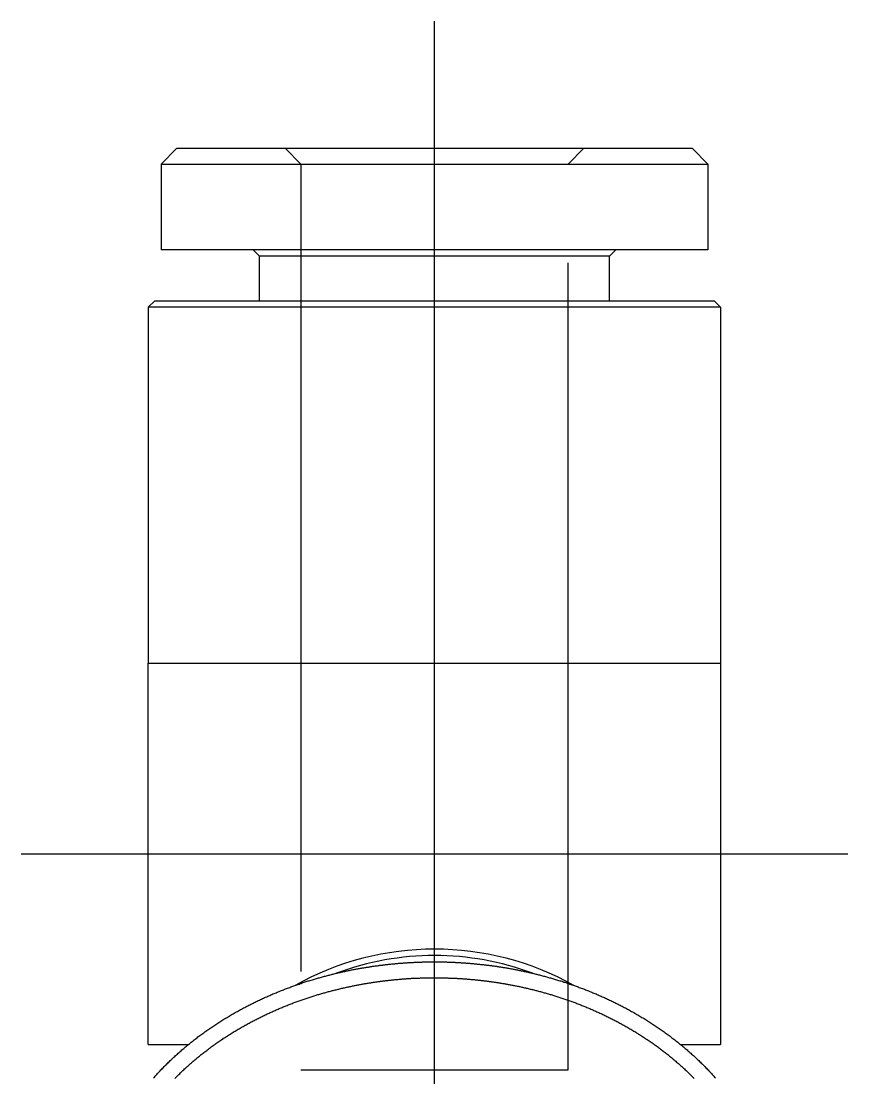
# Model space of a CAD drawing. Extents: x -20.5 to 40.2, y -30.5 to 19.1.
# Drawn here: x 26.3 to 39.3, y 2.47 to 19.1 of the extents above; entities that cross this region are included whole.
import ezdxf

# ---------------------------------------------------------------- set-up
doc = ezdxf.new("R2010")
doc.units = 0
doc.linetypes.add('CENTER', pattern=[50.8, 31.75, -6.35, 6.35, -6.35])
doc.linetypes.add('DASHED', pattern=[19.05, 12.7, -6.35])
doc.layers.get('0').update_dxf_attribs({"linetype": 'CONTINUOUS'})
doc.layers.add('CENTER', color=1, linetype='CENTER')

msp = doc.modelspace()

# ---------------------------------------------------------------- linework, layer by layer
at = {"color": 7, "linetype": 'CONTINUOUS'}
for p, q in [((28.503, 16.85), (28.753, 17.1)), ((28.753, 17.1), (36.853, 17.1)), ((36.853, 17.1), (37.103, 16.85)), ((28.503, 16.85), (37.103, 16.85)), ((28.503, 16.85), (28.503, 15.5)), ((37.103, 16.85), (37.103, 15.5)), ((37.103, 15.5), (28.503, 15.5)), ((30.053, 15.4), (29.953, 15.5)), ((35.553, 15.4), (35.653, 15.5)), ((35.553, 15.4), (30.053, 15.4)), ((30.053, 14.7), (30.053, 15.4)), ((35.553, 14.7), (35.553, 15.4)), ((28.403, 14.7), (28.303, 14.6)), ((28.403, 14.7), (37.203, 14.7)), ((37.203, 14.7), (37.303, 14.6)), ((37.303, 14.6), (28.303, 14.6)), ((28.303, 14.6), (28.303, 9)), ((37.303, 14.6), (37.303, 9)), ((28.303, 9), (37.303, 9)), ((28.303, 3), (28.303, 9)), ((37.303, 9), (37.303, 3)), ((28.303, 3), (28.934, 3)), ((36.672, 3), (37.303, 3))]:
    msp.add_line(p, q, dxfattribs=at)
at = {"color": 3, "linetype": 'DASHED'}
for p, q in [((30.453, 17.1), (30.703, 16.85)), ((34.903, 16.85), (35.153, 17.1)), ((30.703, 16.85), (30.703, 2.6)), ((34.903, 2.6), (34.903, 16.85)), ((30.703, 2.6), (34.903, 2.6))]:
    msp.add_line(p, q, dxfattribs=at)
at = {"color": 7}
for points in [[(28.386, 2.474, 0), (28.399, 2.488, 0), (28.411, 2.502, 0), (28.424, 2.516, 0), (28.437, 2.53, 0), (28.449, 2.544, 0), (28.462, 2.557, 0), (28.475, 2.571, 0), (28.488, 2.585, 0), (28.501, 2.599, 0), (28.514, 2.612, 0), (28.527, 2.626, 0), (28.541, 2.64, 0), (28.554, 2.653, 0), (28.567, 2.667, 0), (28.581, 2.68, 0), (28.594, 2.694, 0), (28.608, 2.707, 0), (28.621, 2.72, 0), (28.635, 2.733, 0), (28.648, 2.747, 0), (28.662, 2.76, 0), (28.676, 2.773, 0), (28.69, 2.786, 0), (28.704, 2.799, 0), (28.718, 2.812, 0), (28.732, 2.825, 0), (28.746, 2.838, 0), (28.76, 2.85, 0), (28.774, 2.863, 0), (28.788, 2.876, 0), (28.803, 2.888, 0), (28.817, 2.901, 0), (28.832, 2.914, 0), (28.846, 2.926, 0), (28.861, 2.938, 0), (28.875, 2.951, 0), (28.89, 2.963, 0), (28.904, 2.975, 0), (28.919, 2.987, 0), (28.934, 3, 0), (28.949, 3.012, 0), (28.964, 3.024, 0), (28.979, 3.036, 0), (28.994, 3.048, 0), (29.009, 3.059, 0), (29.024, 3.071, 0), (29.039, 3.083, 0), (29.054, 3.095, 0), (29.069, 3.106, 0), (29.084, 3.118, 0), (29.099, 3.129, 0), (29.115, 3.141, 0), (29.13, 3.152, 0), (29.145, 3.163, 0), (29.161, 3.175, 0), (29.176, 3.186, 0), (29.192, 3.197, 0), (29.207, 3.208, 0), (29.223, 3.219, 0), (29.239, 3.23, 0), (29.254, 3.241, 0), (29.27, 3.252, 0), (29.286, 3.262, 0), (29.301, 3.273, 0), (29.317, 3.284, 0), (29.333, 3.294, 0), (29.349, 3.305, 0), (29.365, 3.315, 0), (29.381, 3.326, 0), (29.396, 3.336, 0), (29.412, 3.346, 0), (29.428, 3.357, 0), (29.444, 3.367, 0), (29.46, 3.377, 0), (29.476, 3.387, 0), (29.492, 3.397, 0), (29.509, 3.407, 0), (29.525, 3.417, 0), (29.541, 3.427, 0), (29.557, 3.436, 0), (29.573, 3.446, 0), (29.589, 3.456, 0), (29.606, 3.465, 0), (29.622, 3.475, 0), (29.638, 3.484, 0), (29.654, 3.493, 0), (29.671, 3.503, 0), (29.687, 3.512, 0), (29.703, 3.521, 0), (29.72, 3.53, 0), (29.736, 3.539, 0), (29.752, 3.548, 0), (29.769, 3.557, 0), (29.785, 3.566, 0), (29.802, 3.575, 0), (29.818, 3.583, 0), (29.834, 3.592, 0), (29.851, 3.601, 0), (29.867, 3.609, 0), (29.884, 3.617, 0), (29.9, 3.626, 0), (29.917, 3.634, 0), (29.933, 3.642, 0), (29.95, 3.651, 0), (29.966, 3.659, 0), (29.983, 3.667, 0), (29.999, 3.675, 0), (30.016, 3.683, 0), (30.032, 3.691, 0), (30.049, 3.699, 0), (30.065, 3.706, 0), (30.082, 3.714, 0), (30.098, 3.722, 0), (30.115, 3.729, 0), (30.131, 3.737, 0), (30.148, 3.744, 0), (30.164, 3.752, 0), (30.181, 3.759, 0), (30.197, 3.766, 0), (30.214, 3.773, 0), (30.23, 3.781, 0), (30.247, 3.788, 0), (30.263, 3.795, 0), (30.28, 3.802, 0), (30.296, 3.808, 0), (30.313, 3.815, 0), (30.329, 3.822, 0), (30.346, 3.829, 0), (30.362, 3.836, 0), (30.379, 3.842, 0), (30.395, 3.849, 0), (30.412, 3.855, 0), (30.428, 3.862, 0), (30.444, 3.868, 0), (30.461, 3.874, 0), (30.477, 3.881, 0), (30.494, 3.887, 0), (30.51, 3.893, 0), (30.526, 3.899, 0), (30.543, 3.905, 0), (30.559, 3.911, 0), (30.575, 3.917, 0), (30.592, 3.923, 0), (30.608, 3.929, 0), (30.624, 3.934, 0), (30.64, 3.94, 0), (30.657, 3.946, 0), (30.673, 3.951, 0), (30.689, 3.957, 0), (30.705, 3.962, 0), (30.722, 3.968, 0), (30.738, 3.973, 0), (30.754, 3.978, 0), (30.77, 3.984, 0), (30.786, 3.989, 0), (30.802, 3.994, 0), (30.818, 3.999, 0), (30.834, 4.004, 0), (30.85, 4.009, 0), (30.866, 4.014, 0), (30.882, 4.019, 0), (30.898, 4.024, 0), (30.914, 4.028, 0), (30.93, 4.033, 0), (30.946, 4.038, 0), (30.962, 4.042, 0), (30.978, 4.047, 0), (30.994, 4.051, 0), (31.009, 4.056, 0), (31.025, 4.06, 0), (31.041, 4.065, 0), (31.056, 4.069, 0), (31.072, 4.073, 0), (31.088, 4.077, 0), (31.103, 4.081, 0), (31.119, 4.085, 0), (31.134, 4.09, 0), (31.15, 4.093, 0), (31.165, 4.097, 0), (31.181, 4.101, 0), (31.196, 4.105, 0), (31.212, 4.109, 0), (31.227, 4.113, 0), (31.242, 4.116, 0), (31.257, 4.12, 0), (31.273, 4.124, 0), (31.288, 4.127, 0), (31.303, 4.131, 0), (31.318, 4.134, 0), (31.333, 4.137, 0), (31.348, 4.141, 0), (31.363, 4.144, 0), (31.378, 4.147, 0), (31.393, 4.151, 0), (31.408, 4.154, 0), (31.422, 4.157, 0), (31.437, 4.16, 0), (31.452, 4.163, 0), (31.466, 4.166, 0), (31.481, 4.169, 0), (31.496, 4.172, 0), (31.51, 4.175, 0), (31.525, 4.178, 0), (31.539, 4.18, 0), (31.553, 4.183, 0), (31.568, 4.186, 0), (31.582, 4.189, 0), (31.596, 4.191, 0), (31.61, 4.194, 0), (31.625, 4.196, 0), (31.639, 4.199, 0), (31.653, 4.201, 0), (31.667, 4.204, 0), (31.68, 4.206, 0), (31.694, 4.208, 0), (31.708, 4.211, 0), (31.722, 4.213, 0), (31.735, 4.215, 0), (31.749, 4.217, 0), (31.763, 4.219, 0), (31.776, 4.221, 0), (31.79, 4.224, 0), (31.803, 4.226, 0), (31.816, 4.228, 0), (31.83, 4.23, 0), (31.843, 4.231, 0), (31.856, 4.233, 0), (31.869, 4.235, 0), (31.882, 4.237, 0), (31.895, 4.239, 0), (31.908, 4.24, 0), (31.921, 4.242, 0), (31.933, 4.244, 0), (31.946, 4.246, 0), (31.959, 4.247, 0), (31.971, 4.249, 0), (31.984, 4.25, 0), (31.996, 4.252, 0), (32.009, 4.253, 0), (32.021, 4.255, 0), (32.033, 4.256, 0), (32.046, 4.258, 0), (32.058, 4.259, 0), (32.07, 4.26, 0), (32.082, 4.262, 0), (32.094, 4.263, 0), (32.106, 4.264, 0), (32.118, 4.265, 0), (32.13, 4.267, 0), (32.142, 4.268, 0), (32.154, 4.269, 0), (32.166, 4.27, 0), (32.178, 4.271, 0), (32.189, 4.272, 0), (32.201, 4.274, 0), (32.213, 4.275, 0), (32.224, 4.276, 0), (32.236, 4.277, 0), (32.247, 4.278, 0), (32.259, 4.279, 0), (32.27, 4.279, 0), (32.282, 4.28, 0), (32.293, 4.281, 0), (32.305, 4.282, 0), (32.316, 4.283, 0), (32.328, 4.284, 0), (32.339, 4.285, 0), (32.35, 4.285, 0), (32.361, 4.286, 0), (32.373, 4.287, 0), (32.384, 4.288, 0), (32.395, 4.288, 0), (32.406, 4.289, 0), (32.417, 4.29, 0), (32.429, 4.29, 0), (32.44, 4.291, 0), (32.451, 4.291, 0), (32.462, 4.292, 0), (32.473, 4.292, 0), (32.484, 4.293, 0), (32.495, 4.293, 0), (32.506, 4.294, 0), (32.517, 4.294, 0), (32.528, 4.295, 0), (32.539, 4.295, 0), (32.55, 4.296, 0), (32.561, 4.296, 0), (32.572, 4.296, 0), (32.583, 4.297, 0), (32.594, 4.297, 0), (32.605, 4.297, 0), (32.616, 4.298, 0), (32.627, 4.298, 0), (32.638, 4.298, 0), (32.649, 4.298, 0), (32.66, 4.299, 0), (32.671, 4.299, 0), (32.682, 4.299, 0), (32.693, 4.299, 0), (32.704, 4.299, 0), (32.715, 4.3, 0), (32.726, 4.3, 0), (32.737, 4.3, 0), (32.748, 4.3, 0), (32.759, 4.3, 0), (32.77, 4.3, 0), (32.781, 4.3, 0), (32.792, 4.3, 0), (32.803, 4.3, 0)], [(32.803, 4.3, 0), (32.814, 4.3, 0), (32.825, 4.3, 0), (32.836, 4.3, 0), (32.847, 4.3, 0), (32.858, 4.3, 0), (32.869, 4.3, 0), (32.88, 4.3, 0), (32.891, 4.299, 0), (32.902, 4.299, 0), (32.913, 4.299, 0), (32.924, 4.299, 0), (32.935, 4.299, 0), (32.946, 4.299, 0), (32.957, 4.298, 0), (32.968, 4.298, 0), (32.979, 4.298, 0), (32.99, 4.298, 0), (33.001, 4.297, 0), (33.012, 4.297, 0), (33.023, 4.297, 0), (33.034, 4.296, 0), (33.045, 4.296, 0), (33.056, 4.296, 0), (33.067, 4.295, 0), (33.078, 4.295, 0), (33.089, 4.294, 0), (33.1, 4.294, 0), (33.111, 4.293, 0), (33.122, 4.293, 0), (33.133, 4.292, 0), (33.144, 4.292, 0), (33.155, 4.291, 0), (33.166, 4.291, 0), (33.178, 4.29, 0), (33.189, 4.289, 0), (33.2, 4.289, 0), (33.211, 4.288, 0), (33.222, 4.287, 0), (33.233, 4.287, 0), (33.245, 4.286, 0), (33.256, 4.285, 0), (33.267, 4.284, 0), (33.279, 4.283, 0), (33.29, 4.283, 0), (33.301, 4.282, 0), (33.313, 4.281, 0), (33.324, 4.28, 0), (33.336, 4.279, 0), (33.347, 4.278, 0), (33.359, 4.277, 0), (33.37, 4.276, 0), (33.382, 4.275, 0), (33.394, 4.274, 0), (33.405, 4.273, 0), (33.417, 4.272, 0), (33.429, 4.271, 0), (33.441, 4.27, 0), (33.452, 4.269, 0), (33.464, 4.268, 0), (33.476, 4.266, 0), (33.488, 4.265, 0), (33.5, 4.264, 0), (33.512, 4.263, 0), (33.524, 4.261, 0), (33.536, 4.26, 0), (33.548, 4.259, 0), (33.56, 4.257, 0), (33.573, 4.256, 0), (33.585, 4.255, 0), (33.597, 4.253, 0), (33.61, 4.252, 0), (33.622, 4.25, 0), (33.635, 4.249, 0), (33.647, 4.247, 0), (33.66, 4.246, 0), (33.673, 4.244, 0), (33.685, 4.242, 0), (33.698, 4.241, 0), (33.711, 4.239, 0), (33.724, 4.237, 0), (33.737, 4.235, 0), (33.75, 4.233, 0), (33.763, 4.232, 0), (33.776, 4.23, 0), (33.789, 4.228, 0), (33.803, 4.226, 0), (33.816, 4.224, 0), (33.829, 4.222, 0), (33.843, 4.22, 0), (33.856, 4.217, 0), (33.87, 4.215, 0), (33.883, 4.213, 0), (33.897, 4.211, 0), (33.911, 4.209, 0), (33.925, 4.206, 0), (33.939, 4.204, 0), (33.953, 4.201, 0), (33.967, 4.199, 0), (33.981, 4.197, 0), (33.995, 4.194, 0), (34.009, 4.191, 0), (34.023, 4.189, 0), (34.038, 4.186, 0), (34.052, 4.183, 0), (34.066, 4.181, 0), (34.081, 4.178, 0), (34.095, 4.175, 0), (34.11, 4.172, 0), (34.124, 4.169, 0), (34.139, 4.166, 0), (34.154, 4.163, 0), (34.168, 4.16, 0), (34.183, 4.157, 0), (34.198, 4.154, 0), (34.213, 4.151, 0), (34.228, 4.148, 0), (34.243, 4.144, 0), (34.258, 4.141, 0), (34.273, 4.138, 0), (34.288, 4.134, 0), (34.303, 4.131, 0), (34.318, 4.127, 0), (34.333, 4.124, 0), (34.348, 4.12, 0), (34.364, 4.117, 0), (34.379, 4.113, 0), (34.394, 4.109, 0), (34.41, 4.105, 0), (34.425, 4.101, 0), (34.441, 4.098, 0), (34.456, 4.094, 0), (34.471, 4.09, 0), (34.487, 4.086, 0), (34.503, 4.081, 0), (34.518, 4.077, 0), (34.534, 4.073, 0), (34.55, 4.069, 0), (34.565, 4.065, 0), (34.581, 4.06, 0), (34.597, 4.056, 0), (34.612, 4.051, 0), (34.628, 4.047, 0), (34.644, 4.042, 0), (34.66, 4.038, 0), (34.676, 4.033, 0), (34.692, 4.028, 0), (34.708, 4.024, 0), (34.724, 4.019, 0), (34.739, 4.014, 0), (34.755, 4.009, 0), (34.772, 4.004, 0), (34.788, 3.999, 0), (34.804, 3.994, 0), (34.82, 3.989, 0), (34.836, 3.983, 0), (34.852, 3.978, 0), (34.868, 3.973, 0), (34.884, 3.968, 0), (34.901, 3.962, 0), (34.917, 3.957, 0), (34.933, 3.951, 0), (34.949, 3.946, 0), (34.965, 3.94, 0), (34.982, 3.934, 0), (34.998, 3.929, 0), (35.014, 3.923, 0), (35.031, 3.917, 0), (35.047, 3.911, 0), (35.063, 3.905, 0), (35.08, 3.899, 0), (35.096, 3.893, 0), (35.112, 3.887, 0), (35.129, 3.881, 0), (35.145, 3.874, 0), (35.162, 3.868, 0), (35.178, 3.862, 0), (35.194, 3.855, 0), (35.211, 3.849, 0), (35.227, 3.842, 0), (35.244, 3.835, 0), (35.26, 3.829, 0), (35.277, 3.822, 0), (35.293, 3.815, 0), (35.31, 3.808, 0), (35.326, 3.802, 0), (35.343, 3.795, 0), (35.359, 3.788, 0), (35.376, 3.78, 0), (35.392, 3.773, 0), (35.409, 3.766, 0), (35.425, 3.759, 0), (35.442, 3.752, 0), (35.458, 3.744, 0), (35.475, 3.737, 0), (35.491, 3.729, 0), (35.508, 3.722, 0), (35.524, 3.714, 0), (35.541, 3.706, 0), (35.557, 3.699, 0), (35.574, 3.691, 0), (35.59, 3.683, 0), (35.607, 3.675, 0), (35.623, 3.667, 0), (35.64, 3.659, 0), (35.656, 3.651, 0), (35.673, 3.642, 0), (35.689, 3.634, 0), (35.706, 3.626, 0), (35.722, 3.617, 0), (35.739, 3.609, 0), (35.755, 3.601, 0), (35.772, 3.592, 0), (35.788, 3.583, 0), (35.804, 3.575, 0), (35.821, 3.566, 0), (35.837, 3.557, 0), (35.854, 3.548, 0), (35.87, 3.539, 0), (35.886, 3.53, 0), (35.903, 3.521, 0), (35.919, 3.512, 0), (35.935, 3.503, 0), (35.952, 3.493, 0), (35.968, 3.484, 0), (35.984, 3.474, 0), (36.001, 3.465, 0), (36.017, 3.455, 0), (36.033, 3.446, 0), (36.049, 3.436, 0), (36.065, 3.426, 0), (36.081, 3.417, 0), (36.098, 3.407, 0), (36.114, 3.397, 0), (36.13, 3.387, 0), (36.146, 3.377, 0), (36.162, 3.367, 0), (36.178, 3.357, 0), (36.194, 3.346, 0), (36.21, 3.336, 0), (36.226, 3.326, 0), (36.242, 3.315, 0), (36.257, 3.305, 0), (36.273, 3.294, 0), (36.289, 3.284, 0), (36.305, 3.273, 0), (36.321, 3.262, 0), (36.336, 3.252, 0), (36.352, 3.241, 0), (36.367, 3.23, 0), (36.383, 3.219, 0), (36.399, 3.208, 0), (36.414, 3.197, 0), (36.43, 3.186, 0), (36.445, 3.174, 0), (36.461, 3.163, 0), (36.476, 3.152, 0), (36.491, 3.14, 0), (36.507, 3.129, 0), (36.522, 3.118, 0), (36.537, 3.106, 0), (36.552, 3.094, 0), (36.567, 3.083, 0), (36.583, 3.071, 0), (36.597, 3.059, 0), (36.612, 3.047, 0), (36.627, 3.036, 0), (36.642, 3.024, 0), (36.657, 3.012, 0), (36.672, 3, 0), (36.687, 2.987, 0), (36.702, 2.975, 0), (36.716, 2.963, 0), (36.731, 2.951, 0), (36.745, 2.938, 0), (36.76, 2.926, 0), (36.775, 2.914, 0), (36.789, 2.901, 0), (36.803, 2.888, 0), (36.818, 2.876, 0), (36.832, 2.863, 0), (36.846, 2.85, 0), (36.86, 2.838, 0), (36.874, 2.825, 0), (36.889, 2.812, 0), (36.902, 2.799, 0), (36.916, 2.786, 0), (36.93, 2.773, 0), (36.944, 2.76, 0), (36.958, 2.747, 0), (36.971, 2.733, 0), (36.985, 2.72, 0), (36.999, 2.707, 0), (37.012, 2.694, 0), (37.026, 2.68, 0), (37.039, 2.667, 0), (37.052, 2.653, 0), (37.066, 2.64, 0), (37.079, 2.626, 0), (37.092, 2.612, 0), (37.105, 2.599, 0), (37.118, 2.585, 0), (37.131, 2.571, 0), (37.144, 2.558, 0), (37.157, 2.544, 0), (37.169, 2.53, 0), (37.182, 2.516, 0), (37.195, 2.502, 0), (37.207, 2.488, 0), (37.22, 2.474, 0)], [(28.719, 2.465, 0), (28.732, 2.478, 0), (28.744, 2.491, 0), (28.757, 2.503, 0), (28.77, 2.516, 0), (28.783, 2.529, 0), (28.796, 2.541, 0), (28.808, 2.554, 0), (28.821, 2.566, 0), (28.834, 2.579, 0), (28.848, 2.591, 0), (28.861, 2.603, 0), (28.874, 2.616, 0), (28.887, 2.628, 0), (28.9, 2.64, 0), (28.914, 2.652, 0), (28.927, 2.665, 0), (28.941, 2.677, 0), (28.954, 2.689, 0), (28.968, 2.701, 0), (28.981, 2.713, 0), (28.995, 2.724, 0), (29.009, 2.736, 0), (29.023, 2.748, 0), (29.036, 2.76, 0), (29.05, 2.771, 0), (29.064, 2.783, 0), (29.078, 2.795, 0), (29.092, 2.806, 0), (29.106, 2.818, 0), (29.12, 2.829, 0), (29.135, 2.84, 0), (29.149, 2.852, 0), (29.163, 2.863, 0), (29.177, 2.874, 0), (29.192, 2.885, 0), (29.206, 2.896, 0), (29.221, 2.907, 0), (29.235, 2.918, 0), (29.25, 2.929, 0), (29.264, 2.94, 0), (29.279, 2.951, 0), (29.293, 2.962, 0), (29.308, 2.972, 0), (29.323, 2.983, 0), (29.337, 2.994, 0), (29.352, 3.004, 0), (29.367, 3.015, 0), (29.382, 3.025, 0), (29.397, 3.035, 0), (29.412, 3.046, 0), (29.427, 3.056, 0), (29.442, 3.066, 0), (29.457, 3.076, 0), (29.472, 3.086, 0), (29.487, 3.097, 0), (29.502, 3.107, 0), (29.517, 3.116, 0), (29.532, 3.126, 0), (29.547, 3.136, 0), (29.563, 3.146, 0), (29.578, 3.156, 0), (29.593, 3.165, 0), (29.608, 3.175, 0), (29.624, 3.184, 0), (29.639, 3.194, 0), (29.655, 3.203, 0), (29.67, 3.212, 0), (29.685, 3.222, 0), (29.701, 3.231, 0), (29.716, 3.24, 0), (29.732, 3.249, 0), (29.747, 3.258, 0), (29.763, 3.267, 0), (29.778, 3.276, 0), (29.794, 3.285, 0), (29.81, 3.294, 0), (29.825, 3.303, 0), (29.841, 3.311, 0), (29.856, 3.32, 0), (29.872, 3.329, 0), (29.888, 3.337, 0), (29.903, 3.346, 0), (29.919, 3.354, 0), (29.935, 3.362, 0), (29.951, 3.37, 0), (29.966, 3.379, 0), (29.982, 3.387, 0), (29.998, 3.395, 0), (30.013, 3.403, 0), (30.029, 3.411, 0), (30.045, 3.419, 0), (30.061, 3.427, 0), (30.076, 3.434, 0), (30.092, 3.442, 0), (30.108, 3.45, 0), (30.124, 3.457, 0), (30.14, 3.465, 0), (30.155, 3.472, 0), (30.171, 3.48, 0), (30.187, 3.487, 0), (30.203, 3.495, 0), (30.219, 3.502, 0), (30.235, 3.509, 0), (30.25, 3.516, 0), (30.266, 3.523, 0), (30.282, 3.53, 0), (30.298, 3.537, 0), (30.314, 3.544, 0), (30.329, 3.551, 0), (30.345, 3.558, 0), (30.361, 3.564, 0), (30.377, 3.571, 0), (30.393, 3.578, 0), (30.408, 3.584, 0), (30.424, 3.591, 0), (30.44, 3.597, 0), (30.456, 3.604, 0), (30.471, 3.61, 0), (30.487, 3.616, 0), (30.503, 3.623, 0), (30.519, 3.629, 0), (30.535, 3.635, 0), (30.55, 3.641, 0), (30.566, 3.647, 0), (30.582, 3.653, 0), (30.597, 3.659, 0), (30.613, 3.665, 0), (30.629, 3.67, 0), (30.645, 3.676, 0), (30.66, 3.682, 0), (30.676, 3.687, 0), (30.691, 3.693, 0), (30.707, 3.699, 0), (30.723, 3.704, 0), (30.738, 3.709, 0), (30.754, 3.715, 0), (30.769, 3.72, 0), (30.785, 3.725, 0), (30.8, 3.73, 0), (30.816, 3.736, 0), (30.832, 3.741, 0), (30.847, 3.746, 0), (30.863, 3.751, 0), (30.878, 3.756, 0), (30.893, 3.761, 0), (30.909, 3.765, 0), (30.924, 3.77, 0), (30.94, 3.775, 0), (30.955, 3.78, 0), (30.97, 3.784, 0), (30.986, 3.789, 0), (31.001, 3.793, 0), (31.016, 3.798, 0), (31.031, 3.802, 0), (31.047, 3.807, 0), (31.062, 3.811, 0), (31.077, 3.815, 0), (31.092, 3.819, 0), (31.107, 3.824, 0), (31.122, 3.828, 0), (31.137, 3.832, 0), (31.152, 3.836, 0), (31.167, 3.84, 0), (31.182, 3.844, 0), (31.197, 3.847, 0), (31.212, 3.851, 0), (31.227, 3.855, 0), (31.242, 3.859, 0), (31.256, 3.862, 0), (31.271, 3.866, 0), (31.286, 3.87, 0), (31.301, 3.873, 0), (31.315, 3.877, 0), (31.33, 3.88, 0), (31.345, 3.884, 0), (31.359, 3.887, 0), (31.373, 3.89, 0), (31.388, 3.894, 0), (31.402, 3.897, 0), (31.417, 3.9, 0), (31.431, 3.903, 0), (31.445, 3.906, 0), (31.46, 3.909, 0), (31.474, 3.912, 0), (31.488, 3.915, 0), (31.502, 3.918, 0), (31.516, 3.921, 0), (31.53, 3.924, 0), (31.544, 3.927, 0), (31.558, 3.929, 0), (31.572, 3.932, 0), (31.586, 3.935, 0), (31.6, 3.938, 0), (31.614, 3.94, 0), (31.628, 3.943, 0), (31.641, 3.945, 0), (31.655, 3.948, 0), (31.668, 3.95, 0), (31.682, 3.953, 0), (31.695, 3.955, 0), (31.709, 3.957, 0), (31.722, 3.959, 0), (31.735, 3.962, 0), (31.749, 3.964, 0), (31.762, 3.966, 0), (31.775, 3.968, 0), (31.788, 3.97, 0), (31.801, 3.972, 0), (31.814, 3.974, 0), (31.827, 3.976, 0), (31.84, 3.978, 0), (31.853, 3.98, 0), (31.866, 3.982, 0), (31.878, 3.984, 0), (31.891, 3.986, 0), (31.904, 3.988, 0), (31.916, 3.989, 0), (31.929, 3.991, 0), (31.941, 3.993, 0), (31.953, 3.994, 0), (31.966, 3.996, 0), (31.978, 3.998, 0), (31.99, 3.999, 0), (32.002, 4.001, 0), (32.014, 4.002, 0), (32.026, 4.004, 0), (32.038, 4.005, 0), (32.05, 4.006, 0), (32.062, 4.008, 0), (32.074, 4.009, 0), (32.085, 4.01, 0), (32.097, 4.012, 0), (32.109, 4.013, 0), (32.12, 4.014, 0), (32.132, 4.016, 0), (32.144, 4.017, 0), (32.155, 4.018, 0), (32.166, 4.019, 0), (32.178, 4.02, 0), (32.189, 4.021, 0), (32.201, 4.022, 0), (32.212, 4.023, 0), (32.223, 4.024, 0), (32.234, 4.025, 0), (32.246, 4.026, 0), (32.257, 4.027, 0), (32.268, 4.028, 0), (32.279, 4.029, 0), (32.29, 4.03, 0), (32.301, 4.031, 0), (32.312, 4.032, 0), (32.323, 4.033, 0), (32.334, 4.034, 0), (32.345, 4.034, 0), (32.356, 4.035, 0), (32.367, 4.036, 0), (32.378, 4.037, 0), (32.389, 4.037, 0), (32.399, 4.038, 0), (32.41, 4.039, 0), (32.421, 4.039, 0), (32.432, 4.04, 0), (32.443, 4.041, 0), (32.453, 4.041, 0), (32.464, 4.042, 0), (32.475, 4.042, 0), (32.485, 4.043, 0), (32.496, 4.043, 0), (32.507, 4.044, 0), (32.517, 4.044, 0), (32.528, 4.045, 0), (32.538, 4.045, 0), (32.549, 4.045, 0), (32.56, 4.046, 0), (32.57, 4.046, 0), (32.581, 4.047, 0), (32.591, 4.047, 0), (32.602, 4.047, 0), (32.613, 4.047, 0), (32.623, 4.048, 0), (32.634, 4.048, 0), (32.644, 4.048, 0), (32.655, 4.048, 0), (32.665, 4.049, 0), (32.676, 4.049, 0), (32.687, 4.049, 0), (32.697, 4.049, 0), (32.708, 4.049, 0), (32.718, 4.05, 0), (32.729, 4.05, 0), (32.739, 4.05, 0), (32.75, 4.05, 0), (32.761, 4.05, 0), (32.771, 4.05, 0), (32.782, 4.05, 0), (32.792, 4.05, 0), (32.803, 4.05, 0)], [(32.803, 4.05, 0), (32.814, 4.05, 0), (32.824, 4.05, 0), (32.835, 4.05, 0), (32.846, 4.05, 0), (32.856, 4.05, 0), (32.867, 4.05, 0), (32.877, 4.05, 0), (32.888, 4.05, 0), (32.898, 4.049, 0), (32.909, 4.049, 0), (32.92, 4.049, 0), (32.93, 4.049, 0), (32.941, 4.049, 0), (32.951, 4.048, 0), (32.962, 4.048, 0), (32.972, 4.048, 0), (32.983, 4.048, 0), (32.994, 4.047, 0), (33.004, 4.047, 0), (33.015, 4.047, 0), (33.025, 4.046, 0), (33.036, 4.046, 0), (33.047, 4.046, 0), (33.057, 4.045, 0), (33.068, 4.045, 0), (33.078, 4.044, 0), (33.089, 4.044, 0), (33.1, 4.044, 0), (33.11, 4.043, 0), (33.121, 4.043, 0), (33.132, 4.042, 0), (33.142, 4.041, 0), (33.153, 4.041, 0), (33.164, 4.04, 0), (33.175, 4.04, 0), (33.185, 4.039, 0), (33.196, 4.038, 0), (33.207, 4.038, 0), (33.218, 4.037, 0), (33.228, 4.036, 0), (33.239, 4.036, 0), (33.25, 4.035, 0), (33.261, 4.034, 0), (33.272, 4.033, 0), (33.283, 4.032, 0), (33.294, 4.032, 0), (33.305, 4.031, 0), (33.316, 4.03, 0), (33.327, 4.029, 0), (33.338, 4.028, 0), (33.349, 4.027, 0), (33.361, 4.026, 0), (33.372, 4.025, 0), (33.383, 4.024, 0), (33.394, 4.023, 0), (33.406, 4.022, 0), (33.417, 4.021, 0), (33.428, 4.02, 0), (33.44, 4.019, 0), (33.451, 4.018, 0), (33.463, 4.017, 0), (33.474, 4.015, 0), (33.486, 4.014, 0), (33.497, 4.013, 0), (33.509, 4.012, 0), (33.521, 4.01, 0), (33.532, 4.009, 0), (33.544, 4.008, 0), (33.556, 4.006, 0), (33.568, 4.005, 0), (33.58, 4.004, 0), (33.592, 4.002, 0), (33.604, 4.001, 0), (33.616, 3.999, 0), (33.628, 3.998, 0), (33.641, 3.996, 0), (33.653, 3.994, 0), (33.665, 3.993, 0), (33.678, 3.991, 0), (33.69, 3.989, 0), (33.702, 3.988, 0), (33.715, 3.986, 0), (33.727, 3.984, 0), (33.74, 3.982, 0), (33.753, 3.98, 0), (33.766, 3.978, 0), (33.778, 3.977, 0), (33.791, 3.975, 0), (33.804, 3.973, 0), (33.817, 3.97, 0), (33.83, 3.968, 0), (33.843, 3.966, 0), (33.857, 3.964, 0), (33.87, 3.962, 0), (33.883, 3.96, 0), (33.897, 3.957, 0), (33.91, 3.955, 0), (33.923, 3.953, 0), (33.937, 3.95, 0), (33.95, 3.948, 0), (33.964, 3.945, 0), (33.978, 3.943, 0), (33.992, 3.94, 0), (34.005, 3.938, 0), (34.019, 3.935, 0), (34.033, 3.932, 0), (34.047, 3.93, 0), (34.061, 3.927, 0), (34.075, 3.924, 0), (34.089, 3.921, 0), (34.103, 3.918, 0), (34.117, 3.916, 0), (34.132, 3.913, 0), (34.146, 3.91, 0), (34.16, 3.906, 0), (34.174, 3.903, 0), (34.189, 3.9, 0), (34.203, 3.897, 0), (34.218, 3.894, 0), (34.232, 3.891, 0), (34.247, 3.887, 0), (34.261, 3.884, 0), (34.276, 3.88, 0), (34.291, 3.877, 0), (34.305, 3.873, 0), (34.32, 3.87, 0), (34.335, 3.866, 0), (34.349, 3.863, 0), (34.364, 3.859, 0), (34.379, 3.855, 0), (34.394, 3.851, 0), (34.409, 3.848, 0), (34.424, 3.844, 0), (34.439, 3.84, 0), (34.454, 3.836, 0), (34.469, 3.832, 0), (34.484, 3.828, 0), (34.499, 3.824, 0), (34.514, 3.819, 0), (34.529, 3.815, 0), (34.544, 3.811, 0), (34.559, 3.806, 0), (34.575, 3.802, 0), (34.59, 3.798, 0), (34.605, 3.793, 0), (34.62, 3.789, 0), (34.636, 3.784, 0), (34.651, 3.779, 0), (34.666, 3.775, 0), (34.682, 3.77, 0), (34.697, 3.765, 0), (34.713, 3.76, 0), (34.728, 3.756, 0), (34.743, 3.751, 0), (34.759, 3.746, 0), (34.774, 3.741, 0), (34.79, 3.736, 0), (34.805, 3.73, 0), (34.821, 3.725, 0), (34.837, 3.72, 0), (34.852, 3.715, 0), (34.868, 3.709, 0), (34.883, 3.704, 0), (34.899, 3.698, 0), (34.914, 3.693, 0), (34.93, 3.687, 0), (34.946, 3.682, 0), (34.962, 3.676, 0), (34.977, 3.67, 0), (34.993, 3.664, 0), (35.009, 3.659, 0), (35.024, 3.653, 0), (35.04, 3.647, 0), (35.056, 3.641, 0), (35.072, 3.635, 0), (35.087, 3.629, 0), (35.103, 3.622, 0), (35.119, 3.616, 0), (35.135, 3.61, 0), (35.15, 3.604, 0), (35.166, 3.597, 0), (35.182, 3.591, 0), (35.198, 3.584, 0), (35.213, 3.578, 0), (35.229, 3.571, 0), (35.245, 3.564, 0), (35.261, 3.558, 0), (35.277, 3.551, 0), (35.292, 3.544, 0), (35.308, 3.537, 0), (35.324, 3.53, 0), (35.34, 3.523, 0), (35.356, 3.516, 0), (35.372, 3.509, 0), (35.387, 3.502, 0), (35.403, 3.495, 0), (35.419, 3.487, 0), (35.435, 3.48, 0), (35.451, 3.472, 0), (35.466, 3.465, 0), (35.482, 3.457, 0), (35.498, 3.45, 0), (35.514, 3.442, 0), (35.53, 3.434, 0), (35.545, 3.427, 0), (35.561, 3.419, 0), (35.577, 3.411, 0), (35.593, 3.403, 0), (35.608, 3.395, 0), (35.624, 3.387, 0), (35.64, 3.379, 0), (35.656, 3.37, 0), (35.671, 3.362, 0), (35.687, 3.354, 0), (35.703, 3.346, 0), (35.718, 3.337, 0), (35.734, 3.329, 0), (35.75, 3.32, 0), (35.765, 3.311, 0), (35.781, 3.303, 0), (35.797, 3.294, 0), (35.812, 3.285, 0), (35.828, 3.276, 0), (35.843, 3.267, 0), (35.859, 3.258, 0), (35.874, 3.249, 0), (35.89, 3.24, 0), (35.905, 3.231, 0), (35.921, 3.222, 0), (35.936, 3.212, 0), (35.952, 3.203, 0), (35.967, 3.194, 0), (35.982, 3.184, 0), (35.998, 3.175, 0), (36.013, 3.165, 0), (36.028, 3.155, 0), (36.043, 3.146, 0), (36.059, 3.136, 0), (36.074, 3.126, 0), (36.089, 3.116, 0), (36.104, 3.106, 0), (36.119, 3.096, 0), (36.134, 3.086, 0), (36.149, 3.076, 0), (36.164, 3.066, 0), (36.179, 3.056, 0), (36.194, 3.046, 0), (36.209, 3.035, 0), (36.224, 3.025, 0), (36.239, 3.015, 0), (36.254, 3.004, 0), (36.269, 2.994, 0), (36.283, 2.983, 0), (36.298, 2.972, 0), (36.313, 2.962, 0), (36.327, 2.951, 0), (36.342, 2.94, 0), (36.356, 2.929, 0), (36.371, 2.918, 0), (36.386, 2.907, 0), (36.4, 2.896, 0), (36.414, 2.885, 0), (36.429, 2.874, 0), (36.443, 2.863, 0), (36.457, 2.852, 0), (36.471, 2.84, 0), (36.486, 2.829, 0), (36.5, 2.817, 0), (36.514, 2.806, 0), (36.528, 2.795, 0), (36.542, 2.783, 0), (36.556, 2.771, 0), (36.57, 2.76, 0), (36.584, 2.748, 0), (36.597, 2.736, 0), (36.611, 2.724, 0), (36.625, 2.713, 0), (36.638, 2.701, 0), (36.652, 2.689, 0), (36.666, 2.677, 0), (36.679, 2.665, 0), (36.692, 2.652, 0), (36.706, 2.64, 0), (36.719, 2.628, 0), (36.732, 2.616, 0), (36.745, 2.603, 0), (36.759, 2.591, 0), (36.772, 2.579, 0), (36.785, 2.566, 0), (36.798, 2.554, 0), (36.811, 2.541, 0), (36.824, 2.529, 0), (36.836, 2.516, 0), (36.849, 2.503, 0), (36.862, 2.491, 0), (36.874, 2.478, 0), (36.887, 2.465, 0)]]:
    msp.add_polyline3d(points, dxfattribs=at)
at = {"color": 7, "linetype": 'CONTINUOUS'}
for radius, start, end in [(4.5, 60.8324, 119.1676), (4.4, 69.4855, 110.5145)]:
    msp.add_arc((32.803, 0), radius, start, end, dxfattribs=at)
at = {"layer": 'CENTER', "color": 1, "linetype": 'CENTER'}
for p, q in [((32.803, -6.5), (32.803, 19.1)), ((26.303, 6), (39.303, 6))]:
    msp.add_line(p, q, dxfattribs=at)

doc.saveas('drawing.dxf')
